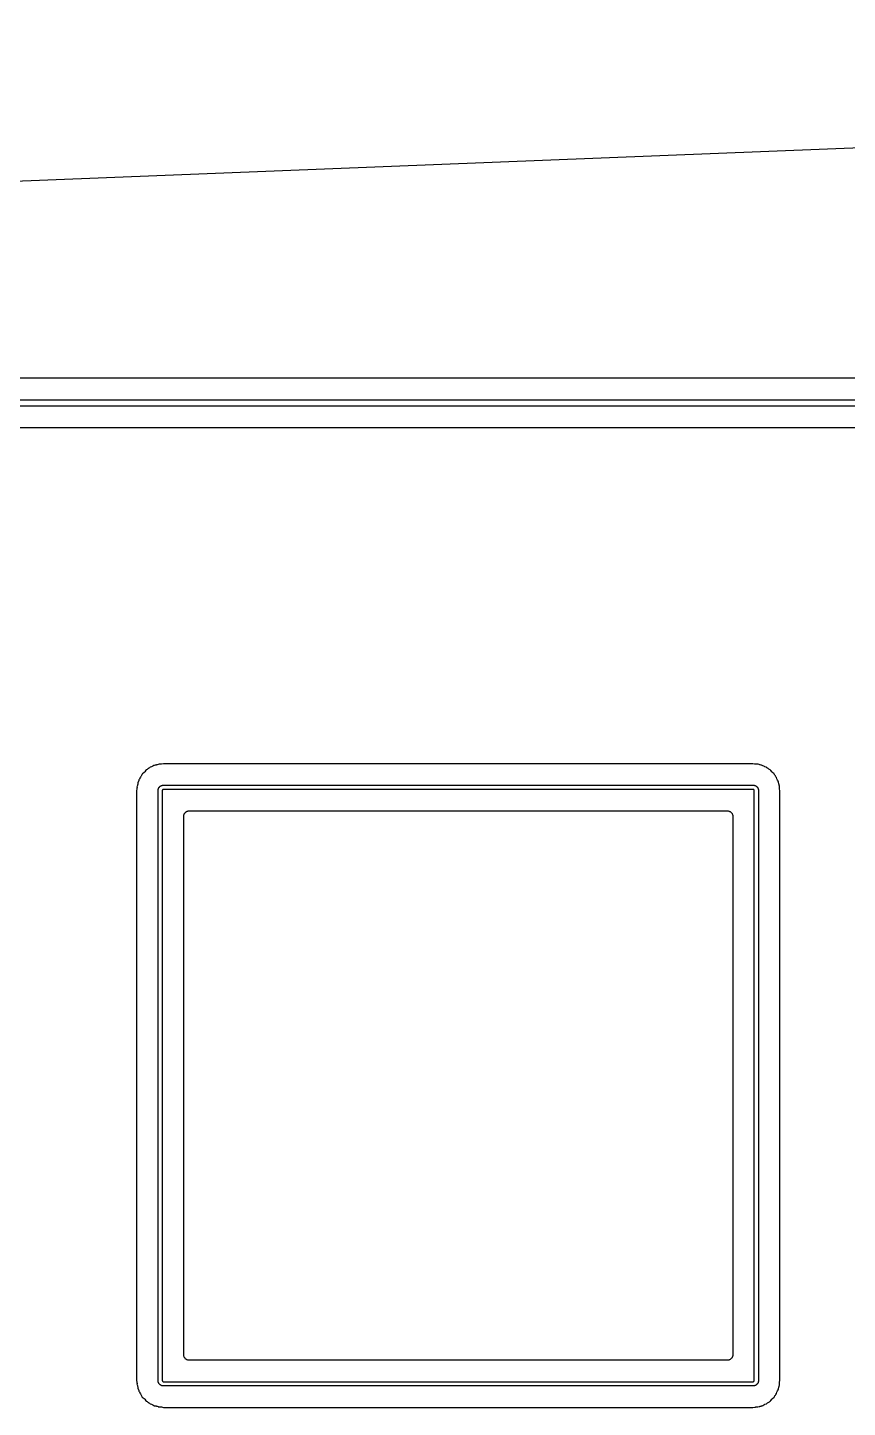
# Model space of a CAD drawing. Extents: x 63 to 223, y -147 to -32.
# Drawn here: x 131.46 to 150.88, y -64.42 to -31.76 of the extents above; entities that cross this region are included whole.
import ezdxf

# ---------------------------------------------------------------- set-up
doc = ezdxf.new("R2010")
doc.units = 0
doc.header["$MEASUREMENT"] = 0
doc.layers.add('BLACK', color=7, linetype='CONTINUOUS')

msp = doc.modelspace()

# ---------------------------------------------------------------- linework, layer by layer
at = {"layer": 'Black'}
for p, q in [((62.9877, -38.0951), (222.752, -31.7553)), ((210.807, -40.057), (116.218, -40.057)), ((116.205, -40.565), (210.82, -40.565)), ((210.813, -40.715), (116.211, -40.715)), ((116.265, -41.223), (210.75, -41.223)), ((134.292, -49.3159), (134.27, -49.3285)), ((134.305, -49.3056), (134.292, -49.3159)), ((134.319, -49.2965), (134.305, -49.3056)), ((134.326, -49.2902), (134.319, -49.2965)), ((134.327, -49.2894), (134.326, -49.2902)), ((134.345, -49.2783), (134.327, -49.2894)), ((134.363, -49.2634), (134.345, -49.2783)), ((134.394, -49.2531), (134.363, -49.2634)), ((134.407, -49.2458), (134.394, -49.2531)), ((134.422, -49.24), (134.407, -49.2458)), ((134.45, -49.2221), (134.422, -49.24)), ((134.453, -49.2212), (134.45, -49.2221)), ((134.456, -49.2205), (134.453, -49.2212)), ((134.458, -49.2199), (134.456, -49.2205)), ((134.479, -49.2176), (134.458, -49.2199)), ((134.482, -49.2165), (134.479, -49.2176)), ((134.486, -49.2165), (134.482, -49.2165)), ((134.502, -49.2138), (134.486, -49.2165)), ((134.513, -49.2099), (134.502, -49.2138)), ((134.525, -49.2078), (134.513, -49.2099)), ((134.572, -49.1906), (134.525, -49.2078)), ((134.586, -49.1916), (134.572, -49.1906)), ((134.59, -49.1913), (134.586, -49.1916)), ((134.593, -49.192), (134.59, -49.1913)), ((134.605, -49.1921), (134.593, -49.192)), ((134.618, -49.19), (134.605, -49.1921)), ((134.632, -49.1897), (134.618, -49.19)), ((134.68, -49.1801), (134.632, -49.1897)), ((148.64, -49.1801), (134.68, -49.1801)), ((148.679, -49.1879), (148.64, -49.1801)), ((148.694, -49.1882), (148.679, -49.1879)), ((148.709, -49.1902), (148.694, -49.1882)), ((148.738, -49.189), (148.709, -49.1902)), ((148.752, -49.1913), (148.738, -49.189)), ((148.764, -49.1934), (148.752, -49.1913)), ((148.785, -49.2016), (148.764, -49.1934)), ((148.801, -49.2049), (148.785, -49.2016)), ((148.816, -49.2096), (148.801, -49.2049)), ((148.839, -49.2124), (148.816, -49.2096)), ((148.843, -49.2144), (148.839, -49.2124)), ((148.861, -49.2207), (148.843, -49.2144)), ((148.878, -49.2273), (148.861, -49.2207)), ((148.898, -49.24), (148.878, -49.2273)), ((148.913, -49.2458), (148.898, -49.24)), ((148.926, -49.2531), (148.913, -49.2458)), ((148.959, -49.264), (148.926, -49.2531)), ((148.96, -49.2646), (148.959, -49.264)), ((148.963, -49.267), (148.96, -49.2646)), ((148.964, -49.2673), (148.963, -49.267)), ((148.975, -49.2789), (148.964, -49.2673)), ((148.978, -49.2805), (148.975, -49.2789)), ((148.979, -49.2816), (148.978, -49.2805)), ((148.98, -49.2822), (148.979, -49.2816)), ((148.981, -49.2839), (148.98, -49.2822)), ((148.985, -49.287), (148.981, -49.2839)), ((149, -49.2963), (148.985, -49.287)), ((149.015, -49.3065), (149, -49.2963)), ((149.033, -49.3144), (149.015, -49.3065)), ((149.034, -49.3155), (149.033, -49.3144)), ((149.05, -49.328), (149.034, -49.3155)), ((134.072, -49.6219), (134.067, -49.6646)), ((134.075, -49.6146), (134.072, -49.6209)), ((134.072, -49.6209), (134.072, -49.6219)), ((134.082, -49.596), (134.075, -49.6146)), ((134.09, -49.5842), (134.082, -49.5958)), ((134.082, -49.5958), (134.082, -49.596)), ((134.097, -49.5664), (134.09, -49.5842)), ((134.106, -49.5489), (134.097, -49.5664)), ((134.113, -49.5256), (134.106, -49.5489)), ((134.133, -49.4999), (134.113, -49.5256)), ((134.14, -49.486), (134.133, -49.4999)), ((134.149, -49.4729), (134.14, -49.486)), ((134.163, -49.4404), (134.149, -49.4729)), ((134.165, -49.4389), (134.163, -49.4404)), ((134.166, -49.4377), (134.165, -49.4389)), ((134.178, -49.4223), (134.166, -49.4377)), ((134.179, -49.422), (134.178, -49.4223)), ((134.216, -49.3901), (134.179, -49.422)), ((134.224, -49.3804), (134.216, -49.3901)), ((134.233, -49.372), (134.224, -49.3804)), ((134.261, -49.3365), (134.233, -49.372)), ((134.266, -49.3317), (134.261, -49.3356)), ((134.261, -49.3356), (134.261, -49.3365)), ((134.27, -49.3285), (134.266, -49.3317)), ((149.053, -49.3299), (149.05, -49.328)), ((149.057, -49.3331), (149.053, -49.3299)), ((149.065, -49.3453), (149.057, -49.3331)), ((149.068, -49.3483), (149.065, -49.3453)), ((149.07, -49.3519), (149.068, -49.3483)), ((149.087, -49.3724), (149.07, -49.3519)), ((149.096, -49.3799), (149.087, -49.3724)), ((149.103, -49.3888), (149.096, -49.3799)), ((149.141, -49.422), (149.103, -49.3888)), ((149.142, -49.4223), (149.141, -49.422)), ((149.147, -49.4292), (149.142, -49.4223)), ((149.152, -49.4384), (149.147, -49.4292)), ((149.163, -49.4534), (149.152, -49.4384)), ((149.173, -49.4689), (149.163, -49.4534)), ((149.177, -49.473), (149.173, -49.4689)), ((149.186, -49.488), (149.177, -49.473)), ((149.196, -49.5053), (149.186, -49.488)), ((149.197, -49.5054), (149.196, -49.5053)), ((149.206, -49.5375), (149.197, -49.5054)), ((149.215, -49.5545), (149.206, -49.5375)), ((149.222, -49.5719), (149.215, -49.5545)), ((149.238, -49.5958), (149.222, -49.5719)), ((149.238, -49.596), (149.238, -49.5958)), ((149.245, -49.6146), (149.238, -49.596)), ((149.247, -49.6195), (149.245, -49.6146)), ((149.249, -49.6321), (149.247, -49.6195)), ((149.254, -49.6498), (149.249, -49.6321)), ((134.048, -49.7815), (134.041, -49.8185)), ((134.041, -49.8185), (134.041, -63.78)), ((134.049, -49.7662), (134.048, -49.7815)), ((134.06, -49.699), (134.049, -49.729)), ((134.049, -49.729), (134.05, -49.7333)), ((134.05, -49.7333), (134.049, -49.7374)), ((134.049, -49.7374), (134.049, -49.7374)), ((134.049, -49.7374), (134.049, -49.7375)), ((134.049, -49.7375), (134.05, -49.7416)), ((134.051, -49.7509), (134.049, -49.7662)), ((134.05, -49.7416), (134.051, -49.7509)), ((134.062, -49.6846), (134.06, -49.699)), ((134.067, -49.6706), (134.062, -49.6846)), ((134.067, -49.6646), (134.067, -49.6657)), ((134.067, -49.6657), (134.067, -49.6669)), ((134.067, -49.6669), (134.067, -49.6706)), ((134.549, -49.8143), (134.55, -49.8106)), ((134.549, -63.7843), (134.549, -49.8143)), ((134.55, -49.801), (134.551, -49.7933)), ((134.55, -49.8039), (134.55, -49.801)), ((134.55, -49.8068), (134.55, -49.8039)), ((134.55, -49.8106), (134.55, -49.8068)), ((134.551, -49.7933), (134.552, -49.7856)), ((134.552, -49.7856), (134.554, -49.7799)), ((134.554, -49.7799), (134.556, -49.7737)), ((134.556, -49.7737), (134.558, -49.7696)), ((134.558, -49.7696), (134.56, -49.7652)), ((134.56, -49.7652), (134.561, -49.7631)), ((134.561, -49.7608), (134.565, -49.7533)), ((134.561, -49.7631), (134.561, -49.7608)), ((134.565, -49.7533), (134.569, -49.7457)), ((134.569, -49.7457), (134.573, -49.7414)), ((134.573, -49.7414), (134.576, -49.7366)), ((134.576, -49.7366), (134.58, -49.7322)), ((134.58, -49.7322), (134.584, -49.7274)), ((134.584, -49.7274), (134.586, -49.7263)), ((134.586, -49.7263), (134.587, -49.725)), ((134.587, -49.7244), (134.588, -49.7235)), ((134.587, -49.725), (134.587, -49.7244)), ((134.588, -49.7235), (134.594, -49.7186)), ((134.594, -49.7186), (134.6, -49.7134)), ((134.6, -49.7134), (134.601, -49.7131)), ((134.601, -49.7124), (134.603, -49.7113)), ((134.601, -49.7131), (134.601, -49.7124)), ((134.603, -49.7113), (134.605, -49.71)), ((134.605, -49.71), (134.612, -49.7059)), ((134.612, -49.7059), (134.619, -49.7016)), ((134.619, -49.7016), (134.622, -49.7007)), ((134.622, -49.7007), (134.624, -49.6991)), ((134.624, -49.6991), (134.625, -49.699)), ((134.625, -49.6988), (134.633, -49.6961)), ((134.625, -49.699), (134.625, -49.6988)), ((134.633, -49.6961), (134.641, -49.6933)), ((134.641, -49.6932), (134.643, -49.6929)), ((134.641, -49.6933), (134.641, -49.6932)), ((134.641, -49.6933), (134.641, -49.6933)), ((134.643, -49.6929), (134.644, -49.6925)), ((134.644, -49.6925), (134.645, -49.6924)), ((134.645, -49.6922), (134.653, -49.6908)), ((134.645, -49.6924), (134.645, -49.6922)), ((134.65, -49.8103), (134.649, -49.8114)), ((134.649, -49.8114), (134.649, -49.8152)), ((134.649, -49.8152), (134.649, -49.8181)), ((134.649, -49.8181), (134.649, -63.7805)), ((134.651, -49.8071), (134.65, -49.8093)), ((134.65, -49.8093), (134.65, -49.8097)), ((134.65, -49.8097), (134.65, -49.8102)), ((134.65, -49.8102), (134.65, -49.8103)), ((134.653, -49.8015), (134.651, -49.8054)), ((134.651, -49.8054), (134.651, -49.8071)), ((134.653, -49.6908), (134.661, -49.6892)), ((134.654, -49.7997), (134.653, -49.8005)), ((134.653, -49.8005), (134.653, -49.8015)), ((134.653, -49.8015), (134.653, -49.8015)), ((134.655, -49.7989), (134.654, -49.7991)), ((134.654, -49.7991), (134.654, -49.7997)), ((134.658, -49.7952), (134.655, -49.7989)), ((134.66, -49.7931), (134.658, -49.7952)), ((134.661, -49.7927), (134.66, -49.7931)), ((134.661, -49.6892), (134.662, -49.6893)), ((134.662, -49.7923), (134.661, -49.7927)), ((134.661, -49.7927), (134.661, -49.7927)), ((134.662, -49.6893), (134.662, -49.6892)), ((134.662, -49.6892), (134.664, -49.6892)), ((134.664, -49.7908), (134.662, -49.7923)), ((134.664, -49.6892), (134.666, -49.6889)), ((134.669, -49.7892), (134.664, -49.7907)), ((134.664, -49.7907), (134.664, -49.7908)), ((134.666, -49.6889), (134.671, -49.6889)), ((134.673, -49.7884), (134.669, -49.7892)), ((134.669, -49.7892), (134.669, -49.7892)), ((134.671, -49.6889), (134.675, -49.6881)), ((134.678, -49.7884), (134.673, -49.7884)), ((134.675, -49.6881), (148.645, -49.6881)), ((134.68, -49.7881), (134.678, -49.7884)), ((148.641, -49.7881), (134.68, -49.7881)), ((148.644, -49.7886), (148.641, -49.7881)), ((148.648, -49.7885), (148.644, -49.7886)), ((148.645, -49.6881), (148.649, -49.6888)), ((148.649, -49.789), (148.648, -49.7885)), ((148.649, -49.6888), (148.653, -49.6887)), ((148.652, -49.7894), (148.649, -49.789)), ((148.652, -49.7895), (148.652, -49.7894)), ((148.656, -49.7907), (148.652, -49.7895)), ((148.653, -49.6887), (148.656, -49.6892)), ((148.656, -49.6892), (148.658, -49.6892)), ((148.656, -49.7908), (148.656, -49.7907)), ((148.658, -49.7923), (148.656, -49.7908)), ((148.658, -49.6892), (148.666, -49.6906)), ((148.659, -49.7927), (148.658, -49.7923)), ((148.66, -49.7931), (148.659, -49.7927)), ((148.659, -49.7927), (148.659, -49.7927)), ((148.662, -49.7953), (148.66, -49.7931)), ((148.664, -49.7966), (148.662, -49.7953)), ((148.666, -49.7985), (148.664, -49.7966)), ((148.666, -49.6906), (148.674, -49.6917)), ((148.667, -49.8015), (148.666, -49.7985)), ((148.667, -49.8016), (148.667, -49.8015)), ((148.669, -49.8042), (148.667, -49.8016)), ((148.67, -49.8066), (148.669, -49.8042)), ((148.67, -49.8072), (148.67, -49.8066)), ((148.67, -49.8077), (148.67, -49.8072)), ((148.67, -49.8097), (148.67, -49.8077)), ((148.67, -49.8102), (148.67, -49.8097)), ((148.67, -49.8103), (148.67, -49.8102)), ((148.671, -49.8114), (148.67, -49.8103)), ((148.671, -49.8152), (148.671, -49.8114)), ((148.671, -49.8181), (148.671, -49.8152)), ((148.671, -63.7805), (148.671, -49.8181)), ((148.674, -49.6917), (148.677, -49.6929)), ((148.677, -49.6929), (148.68, -49.6934)), ((148.68, -49.6934), (148.688, -49.6963)), ((148.688, -49.6963), (148.696, -49.6991)), ((148.696, -49.6991), (148.698, -49.7007)), ((148.698, -49.7007), (148.701, -49.7016)), ((148.701, -49.7016), (148.708, -49.7059)), ((148.708, -49.7059), (148.715, -49.71)), ((148.715, -49.71), (148.717, -49.7113)), ((148.717, -49.7113), (148.719, -49.7124)), ((148.719, -49.7124), (148.719, -49.7131)), ((148.719, -49.7131), (148.72, -49.7134)), ((148.72, -49.7134), (148.726, -49.7186)), ((148.726, -49.7186), (148.732, -49.7235)), ((148.732, -49.7235), (148.732, -49.7242)), ((148.732, -49.7242), (148.733, -49.7247)), ((148.733, -49.7247), (148.735, -49.7267)), ((148.735, -49.7267), (148.738, -49.7283)), ((148.738, -49.7283), (148.741, -49.7329)), ((148.741, -49.7329), (148.745, -49.7371)), ((148.745, -49.7371), (148.746, -49.7397)), ((148.746, -49.7397), (148.748, -49.742)), ((148.748, -49.742), (148.749, -49.7439)), ((148.749, -49.7439), (148.751, -49.7457)), ((148.751, -49.7457), (148.755, -49.7533)), ((148.755, -49.7533), (148.758, -49.759)), ((148.758, -49.759), (148.758, -49.7598)), ((148.758, -49.7598), (148.759, -49.7622)), ((148.759, -49.7622), (148.761, -49.7643)), ((148.761, -49.7643), (148.763, -49.77)), ((148.763, -49.77), (148.765, -49.7756)), ((148.765, -49.7756), (148.766, -49.7782)), ((148.766, -49.7782), (148.766, -49.7807)), ((148.766, -49.7807), (148.767, -49.7833)), ((148.767, -49.7833), (148.768, -49.7856)), ((148.768, -49.7856), (148.769, -49.7934)), ((148.769, -49.7934), (148.77, -49.801)), ((148.77, -49.801), (148.77, -49.8039)), ((148.77, -49.8039), (148.77, -49.8068)), ((148.77, -49.8068), (148.77, -49.8106)), ((148.77, -49.8106), (148.771, -49.8143)), ((148.771, -49.8143), (148.771, -63.7843)), ((149.258, -49.6677), (149.254, -49.6498)), ((149.262, -49.6749), (149.258, -49.6677)), ((149.264, -49.6882), (149.262, -49.6749)), ((149.268, -49.7089), (149.264, -49.6882)), ((149.271, -49.7177), (149.268, -49.7089)), ((149.269, -49.7509), (149.271, -49.7177)), ((149.271, -49.7661), (149.269, -49.7509)), ((149.272, -49.7815), (149.271, -49.7661)), ((149.279, -49.8185), (149.272, -49.7815)), ((149.279, -52.1958), (149.279, -49.8185)), ((135.252, -50.3018), (135.262, -50.298)), ((135.262, -50.298), (135.273, -50.298)), ((135.273, -50.298), (135.284, -50.2961)), ((135.284, -50.2961), (148.036, -50.2961)), ((148.036, -50.2961), (148.047, -50.298)), ((148.047, -50.298), (148.058, -50.298)), ((148.058, -50.298), (148.068, -50.3018)), ((135.157, -50.4231), (135.159, -50.4122)), ((135.157, -63.1755), (135.157, -50.4231)), ((135.159, -50.401), (135.163, -50.3906)), ((135.159, -50.4122), (135.159, -50.401)), ((135.163, -50.3906), (135.165, -50.3797)), ((135.165, -50.3797), (135.17, -50.37)), ((135.17, -50.37), (135.174, -50.3596)), ((135.174, -50.3596), (135.181, -50.3511)), ((135.181, -50.3511), (135.187, -50.3415)), ((135.187, -50.3415), (135.195, -50.3343)), ((135.195, -50.3343), (135.202, -50.3258)), ((135.202, -50.3258), (135.212, -50.3203)), ((135.212, -50.3203), (135.22, -50.3131)), ((135.22, -50.3131), (135.231, -50.3093)), ((135.231, -50.3093), (135.241, -50.3038)), ((135.241, -50.3038), (135.252, -50.3018)), ((148.068, -50.3018), (148.079, -50.3038)), ((148.079, -50.3038), (148.089, -50.3093)), ((148.089, -50.3093), (148.1, -50.3131)), ((148.1, -50.3131), (148.108, -50.3203)), ((148.108, -50.3203), (148.118, -50.3258)), ((148.118, -50.3258), (148.125, -50.3343)), ((148.125, -50.3343), (148.133, -50.3415)), ((148.133, -50.3415), (148.139, -50.3511)), ((148.139, -50.3511), (148.146, -50.3596)), ((148.146, -50.3596), (148.15, -50.37)), ((148.15, -50.37), (148.155, -50.3797)), ((148.155, -50.3797), (148.157, -50.3906)), ((148.157, -50.3906), (148.161, -50.401)), ((148.161, -50.401), (148.161, -50.4122)), ((148.161, -50.4122), (148.163, -50.4231)), ((148.163, -50.4231), (148.163, -63.1755)), ((149.279, -63.78), (149.279, -52.1958)), ((135.159, -63.1864), (135.157, -63.1755)), ((135.159, -63.1976), (135.159, -63.1864)), ((135.163, -63.208), (135.159, -63.1976)), ((135.165, -63.2189), (135.163, -63.208)), ((135.17, -63.2286), (135.165, -63.2189)), ((135.174, -63.239), (135.17, -63.2286)), ((135.181, -63.2475), (135.174, -63.239)), ((135.187, -63.2571), (135.181, -63.2475)), ((135.195, -63.2643), (135.187, -63.2571)), ((135.202, -63.2728), (135.195, -63.2643)), ((135.212, -63.2783), (135.202, -63.2728)), ((135.22, -63.2855), (135.212, -63.2783)), ((135.231, -63.2893), (135.22, -63.2855)), ((135.241, -63.2948), (135.231, -63.2893)), ((135.252, -63.2968), (135.241, -63.2948)), ((135.262, -63.3006), (135.252, -63.2968)), ((135.273, -63.3006), (135.262, -63.3006)), ((135.284, -63.3025), (135.273, -63.3006)), ((148.036, -63.3025), (135.284, -63.3025)), ((148.047, -63.3006), (148.036, -63.3025)), ((148.058, -63.3006), (148.047, -63.3006)), ((148.068, -63.2968), (148.058, -63.3006)), ((148.079, -63.2948), (148.068, -63.2968)), ((148.089, -63.2893), (148.079, -63.2948)), ((148.1, -63.2855), (148.089, -63.2893)), ((148.108, -63.2783), (148.1, -63.2855)), ((148.118, -63.2728), (148.108, -63.2783)), ((148.125, -63.2643), (148.118, -63.2728)), ((148.133, -63.2571), (148.125, -63.2643)), ((148.139, -63.2475), (148.133, -63.2571)), ((148.146, -63.239), (148.139, -63.2475)), ((148.15, -63.2286), (148.146, -63.239)), ((148.155, -63.2189), (148.15, -63.2286)), ((148.157, -63.208), (148.155, -63.2189)), ((148.161, -63.1976), (148.157, -63.208)), ((148.163, -63.1755), (148.161, -63.1864)), ((148.161, -63.1864), (148.161, -63.1976)), ((134.041, -63.78), (134.049, -63.8178)), ((134.049, -63.8178), (134.049, -63.8331)), ((134.049, -63.8331), (134.051, -63.8482)), ((134.05, -63.862), (134.049, -63.87)), ((134.049, -63.87), (134.06, -63.9)), ((134.051, -63.8534), (134.05, -63.8576)), ((134.05, -63.8576), (134.05, -63.862)), ((134.051, -63.8482), (134.051, -63.8534)), ((134.06, -63.9), (134.063, -63.9146)), ((134.063, -63.9146), (134.067, -63.9288)), ((134.067, -63.9288), (134.067, -63.9317)), ((134.067, -63.9317), (134.067, -63.9328)), ((134.067, -63.9328), (134.067, -63.9339)), ((134.067, -63.9339), (134.071, -63.9758)), ((134.071, -63.9758), (134.075, -63.9828)), ((134.075, -63.9828), (134.082, -64.0012)), ((134.082, -64.0012), (134.083, -64.0038)), ((134.083, -64.0038), (134.09, -64.0143)), ((134.09, -64.0143), (134.097, -64.0321)), ((134.55, -63.7881), (134.549, -63.7843)), ((134.55, -63.7919), (134.55, -63.7881)), ((134.55, -63.7946), (134.55, -63.7919)), ((134.55, -63.7975), (134.55, -63.7946)), ((134.551, -63.8052), (134.55, -63.7975)), ((134.552, -63.8128), (134.551, -63.8052)), ((134.554, -63.8186), (134.552, -63.8128)), ((134.556, -63.8248), (134.554, -63.8186)), ((134.558, -63.8289), (134.556, -63.8248)), ((134.56, -63.8333), (134.558, -63.8289)), ((134.561, -63.8353), (134.56, -63.8333)), ((134.561, -63.8375), (134.561, -63.8353)), ((134.561, -63.8377), (134.561, -63.8375)), ((134.561, -63.8379), (134.561, -63.8377)), ((134.565, -63.8454), (134.561, -63.8379)), ((134.569, -63.8529), (134.565, -63.8454)), ((134.57, -63.8531), (134.569, -63.8529)), ((134.57, -63.8533), (134.57, -63.8531)), ((134.573, -63.8573), (134.57, -63.8533)), ((134.576, -63.8619), (134.573, -63.8573)), ((134.58, -63.8663), (134.576, -63.8619)), ((134.584, -63.8711), (134.58, -63.8663)), ((134.586, -63.8722), (134.584, -63.8711)), ((134.587, -63.8735), (134.586, -63.8722)), ((134.587, -63.8742), (134.587, -63.8735)), ((134.588, -63.875), (134.587, -63.8742)), ((134.594, -63.8799), (134.588, -63.875)), ((134.6, -63.8851), (134.594, -63.8799)), ((134.601, -63.8854), (134.6, -63.8851)), ((134.601, -63.8861), (134.601, -63.8854)), ((134.603, -63.8872), (134.601, -63.8861)), ((134.605, -63.8885), (134.603, -63.8872)), ((134.612, -63.8926), (134.605, -63.8885)), ((134.619, -63.8969), (134.612, -63.8926)), ((134.622, -63.8978), (134.619, -63.8969)), ((134.624, -63.8994), (134.622, -63.8978)), ((134.625, -63.8995), (134.624, -63.8994)), ((134.625, -63.8997), (134.625, -63.8995)), ((134.633, -63.9024), (134.625, -63.8997)), ((134.641, -63.9052), (134.633, -63.9024)), ((134.641, -63.9053), (134.641, -63.9052)), ((134.641, -63.9052), (134.641, -63.9052)), ((134.643, -63.9056), (134.641, -63.9053)), ((134.644, -63.906), (134.643, -63.9056)), ((134.645, -63.9061), (134.644, -63.906)), ((134.645, -63.9063), (134.645, -63.9061)), ((134.653, -63.9077), (134.645, -63.9063)), ((134.649, -63.7805), (134.649, -63.7832)), ((134.649, -63.7832), (134.649, -63.787)), ((134.649, -63.787), (134.65, -63.7882)), ((134.65, -63.7882), (134.65, -63.7883)), ((134.65, -63.7883), (134.65, -63.7888)), ((134.65, -63.7888), (134.65, -63.7892)), ((134.65, -63.7892), (134.651, -63.7914)), ((134.651, -63.7914), (134.651, -63.7931)), ((134.651, -63.7931), (134.653, -63.7972)), ((134.653, -63.7972), (134.653, -63.7979)), ((134.653, -63.7979), (134.654, -63.7988)), ((134.661, -63.9093), (134.653, -63.9077)), ((134.654, -63.7988), (134.654, -63.7994)), ((134.654, -63.7994), (134.655, -63.7996)), ((134.655, -63.7996), (134.658, -63.8033)), ((134.658, -63.8033), (134.66, -63.8054)), ((134.66, -63.8054), (134.661, -63.8058)), ((134.661, -63.8058), (134.661, -63.8058)), ((134.661, -63.8058), (134.662, -63.8062)), ((134.662, -63.9092), (134.661, -63.9093)), ((134.662, -63.8062), (134.664, -63.8077)), ((134.662, -63.9093), (134.662, -63.9092)), ((134.664, -63.9093), (134.662, -63.9093)), ((134.664, -63.8077), (134.664, -63.8078)), ((134.664, -63.8078), (134.669, -63.8093)), ((134.665, -63.9095), (134.664, -63.9093)), ((134.67, -63.9096), (134.665, -63.9095)), ((134.669, -63.8093), (134.669, -63.8093)), ((134.669, -63.8093), (134.674, -63.8102)), ((134.675, -63.9105), (134.67, -63.9096)), ((134.674, -63.8102), (134.679, -63.8103)), ((148.645, -63.9105), (134.675, -63.9105)), ((134.679, -63.8103), (134.68, -63.8105)), ((134.68, -63.8105), (148.641, -63.8105)), ((148.641, -63.8105), (148.644, -63.81)), ((148.644, -63.81), (148.648, -63.81)), ((148.649, -63.9098), (148.645, -63.9105)), ((148.648, -63.81), (148.649, -63.8095)), ((148.649, -63.8095), (148.652, -63.8091)), ((148.653, -63.9098), (148.649, -63.9098)), ((148.652, -63.809), (148.656, -63.8078)), ((148.652, -63.8091), (148.652, -63.809)), ((148.656, -63.9093), (148.653, -63.9098)), ((148.656, -63.8077), (148.658, -63.8062)), ((148.656, -63.8078), (148.656, -63.8077)), ((148.658, -63.9093), (148.656, -63.9093)), ((148.658, -63.8062), (148.659, -63.8058)), ((148.666, -63.9079), (148.658, -63.9093)), ((148.659, -63.8058), (148.66, -63.8054)), ((148.659, -63.8058), (148.659, -63.8058)), ((148.66, -63.8054), (148.662, -63.8032)), ((148.662, -63.8032), (148.664, -63.8019)), ((148.664, -63.8019), (148.666, -63.7999)), ((148.666, -63.7999), (148.669, -63.7944)), ((148.674, -63.9068), (148.666, -63.9079)), ((148.669, -63.7944), (148.67, -63.7919)), ((148.67, -63.7882), (148.671, -63.787)), ((148.67, -63.7883), (148.67, -63.7882)), ((148.67, -63.7888), (148.67, -63.7883)), ((148.67, -63.7908), (148.67, -63.7888)), ((148.67, -63.7913), (148.67, -63.7908)), ((148.67, -63.7919), (148.67, -63.7913)), ((148.671, -63.7832), (148.671, -63.7805)), ((148.671, -63.787), (148.671, -63.7832)), ((148.677, -63.9056), (148.674, -63.9068)), ((148.68, -63.9051), (148.677, -63.9056)), ((148.688, -63.9022), (148.68, -63.9051)), ((148.696, -63.8994), (148.688, -63.9022)), ((148.698, -63.8978), (148.696, -63.8994)), ((148.701, -63.8969), (148.698, -63.8978)), ((148.708, -63.8926), (148.701, -63.8969)), ((148.715, -63.8885), (148.708, -63.8926)), ((148.717, -63.8872), (148.715, -63.8885)), ((148.719, -63.8861), (148.717, -63.8872)), ((148.72, -63.8851), (148.719, -63.8854)), ((148.719, -63.8854), (148.719, -63.8861)), ((148.726, -63.8799), (148.72, -63.8851)), ((148.732, -63.875), (148.726, -63.8799)), ((148.733, -63.8738), (148.732, -63.8743)), ((148.732, -63.8743), (148.732, -63.875)), ((148.735, -63.8718), (148.733, -63.8738)), ((148.738, -63.8702), (148.735, -63.8718)), ((148.741, -63.8656), (148.738, -63.8702)), ((148.745, -63.8614), (148.741, -63.8656)), ((148.746, -63.8588), (148.745, -63.8614)), ((148.748, -63.8565), (148.746, -63.8588)), ((148.749, -63.8548), (148.748, -63.8565)), ((148.75, -63.8533), (148.749, -63.8548)), ((148.751, -63.8529), (148.75, -63.8531)), ((148.75, -63.8531), (148.75, -63.8533)), ((148.755, -63.8454), (148.751, -63.8529)), ((148.758, -63.8389), (148.755, -63.8454)), ((148.759, -63.8379), (148.758, -63.8382)), ((148.758, -63.8382), (148.758, -63.8387)), ((148.758, -63.8387), (148.758, -63.8389)), ((148.761, -63.8342), (148.759, -63.8363)), ((148.759, -63.8363), (148.759, -63.8379)), ((148.759, -63.8379), (148.759, -63.8379)), ((148.763, -63.8285), (148.761, -63.8342)), ((148.765, -63.8229), (148.763, -63.8285)), ((148.766, -63.8203), (148.765, -63.8229)), ((148.767, -63.8152), (148.766, -63.8178)), ((148.766, -63.8178), (148.766, -63.8203)), ((148.768, -63.8128), (148.767, -63.8152)), ((148.769, -63.8051), (148.768, -63.8128)), ((148.77, -63.7975), (148.769, -63.8051)), ((148.771, -63.7843), (148.77, -63.7881)), ((148.77, -63.7881), (148.77, -63.7919)), ((148.77, -63.7919), (148.77, -63.7946)), ((148.77, -63.7946), (148.77, -63.7975)), ((149.222, -64.0266), (149.237, -64.0038)), ((149.237, -64.0038), (149.238, -64.0012)), ((149.238, -64.0012), (149.245, -63.9828)), ((149.245, -63.9828), (149.248, -63.9776)), ((149.248, -63.9776), (149.249, -63.9664)), ((149.249, -63.9664), (149.254, -63.9487)), ((149.254, -63.9487), (149.258, -63.9308)), ((149.258, -63.9308), (149.262, -63.9236)), ((149.262, -63.9236), (149.264, -63.9103)), ((149.264, -63.9103), (149.268, -63.8896)), ((149.268, -63.8896), (149.271, -63.8814)), ((149.269, -63.8481), (149.271, -63.833)), ((149.271, -63.8814), (149.269, -63.8481)), ((149.271, -63.8178), (149.279, -63.78)), ((149.271, -63.833), (149.271, -63.8178)), ((134.097, -64.0321), (134.106, -64.0496)), ((134.106, -64.0496), (134.113, -64.0729)), ((134.113, -64.0729), (134.133, -64.0986)), ((134.133, -64.0986), (134.14, -64.1125)), ((134.14, -64.1125), (134.149, -64.1256)), ((134.149, -64.1256), (134.163, -64.1572)), ((134.163, -64.1572), (134.165, -64.1602)), ((134.165, -64.1602), (134.168, -64.1634)), ((134.168, -64.1634), (134.168, -64.1636)), ((134.168, -64.1636), (134.176, -64.1742)), ((134.176, -64.1742), (134.216, -64.2084)), ((134.216, -64.2084), (134.224, -64.2181)), ((134.224, -64.2181), (134.233, -64.2265)), ((134.233, -64.2265), (134.261, -64.262)), ((134.261, -64.262), (134.261, -64.2629)), ((134.261, -64.2629), (134.266, -64.2668)), ((134.266, -64.2668), (134.27, -64.27)), ((134.27, -64.27), (134.292, -64.2826)), ((134.292, -64.2826), (134.305, -64.2929)), ((134.305, -64.2929), (134.319, -64.302)), ((134.319, -64.302), (134.326, -64.3083)), ((134.326, -64.3083), (134.327, -64.3091)), ((134.327, -64.3091), (134.345, -64.3202)), ((134.345, -64.3202), (134.363, -64.3351)), ((134.363, -64.3351), (134.394, -64.3454)), ((134.394, -64.3454), (134.407, -64.3527)), ((148.913, -64.3527), (148.926, -64.3454)), ((148.926, -64.3454), (148.959, -64.3345)), ((148.959, -64.3345), (148.96, -64.3339)), ((148.96, -64.3339), (148.963, -64.3315)), ((148.963, -64.3315), (148.964, -64.3312)), ((148.964, -64.3312), (148.975, -64.3196)), ((148.975, -64.3196), (148.978, -64.318)), ((148.978, -64.318), (148.979, -64.3169)), ((148.979, -64.3169), (148.98, -64.3163)), ((148.98, -64.3163), (148.981, -64.3146)), ((148.981, -64.3146), (148.985, -64.3115)), ((148.985, -64.3115), (149, -64.3022)), ((149, -64.3022), (149.015, -64.292)), ((149.015, -64.292), (149.033, -64.2841)), ((149.033, -64.2841), (149.034, -64.283)), ((149.034, -64.283), (149.05, -64.2705)), ((149.05, -64.2705), (149.053, -64.2686)), ((149.053, -64.2686), (149.057, -64.2654)), ((149.057, -64.2654), (149.065, -64.2532)), ((149.065, -64.2532), (149.068, -64.2502)), ((149.068, -64.2502), (149.07, -64.2466)), ((149.07, -64.2466), (149.087, -64.2261)), ((149.087, -64.2261), (149.096, -64.2186)), ((149.096, -64.2186), (149.103, -64.2097)), ((149.103, -64.2097), (149.143, -64.1751)), ((149.143, -64.1751), (149.15, -64.1614)), ((149.15, -64.1614), (149.161, -64.1471)), ((149.161, -64.1471), (149.171, -64.132)), ((149.171, -64.132), (149.177, -64.1255)), ((149.177, -64.1255), (149.186, -64.1105)), ((149.186, -64.1105), (149.196, -64.0932)), ((149.196, -64.0932), (149.197, -64.0931)), ((149.197, -64.0931), (149.206, -64.061)), ((149.206, -64.061), (149.215, -64.044)), ((149.215, -64.044), (149.222, -64.0266)), ((134.407, -64.3527), (134.422, -64.3585)), ((134.422, -64.3585), (134.45, -64.3764)), ((134.45, -64.3764), (134.453, -64.3773)), ((134.453, -64.3773), (134.456, -64.378)), ((134.456, -64.378), (134.458, -64.3786)), ((134.458, -64.3786), (134.479, -64.3809)), ((134.479, -64.3809), (134.482, -64.382)), ((134.482, -64.382), (134.486, -64.382)), ((134.486, -64.382), (134.502, -64.3847)), ((134.502, -64.3847), (134.513, -64.3886)), ((134.513, -64.3886), (134.525, -64.3907)), ((134.525, -64.3907), (134.55, -64.4001)), ((134.55, -64.4001), (134.553, -64.4015)), ((134.553, -64.4015), (134.555, -64.4021)), ((134.555, -64.4021), (134.57, -64.408)), ((134.57, -64.408), (134.595, -64.4062)), ((134.595, -64.4062), (134.612, -64.4079)), ((134.612, -64.4079), (134.629, -64.4083)), ((134.629, -64.4083), (134.681, -64.4185)), ((134.681, -64.4185), (148.639, -64.4185)), ((148.639, -64.4185), (148.684, -64.4097)), ((148.684, -64.4097), (148.698, -64.4094)), ((148.698, -64.4094), (148.712, -64.4073)), ((148.712, -64.4073), (148.75, -64.4083)), ((148.75, -64.4083), (148.756, -64.4074)), ((148.756, -64.4074), (148.76, -64.4066)), ((148.76, -64.4066), (148.785, -64.3969)), ((148.785, -64.3969), (148.801, -64.3936)), ((148.801, -64.3936), (148.816, -64.3889)), ((148.816, -64.3889), (148.839, -64.3861)), ((148.839, -64.3861), (148.843, -64.3841)), ((148.843, -64.3841), (148.861, -64.3778)), ((148.861, -64.3778), (148.878, -64.3712)), ((148.878, -64.3712), (148.898, -64.3585)), ((148.898, -64.3585), (148.913, -64.3527))]:
    msp.add_line(p, q, dxfattribs=at)

doc.saveas('drawing.dxf')
